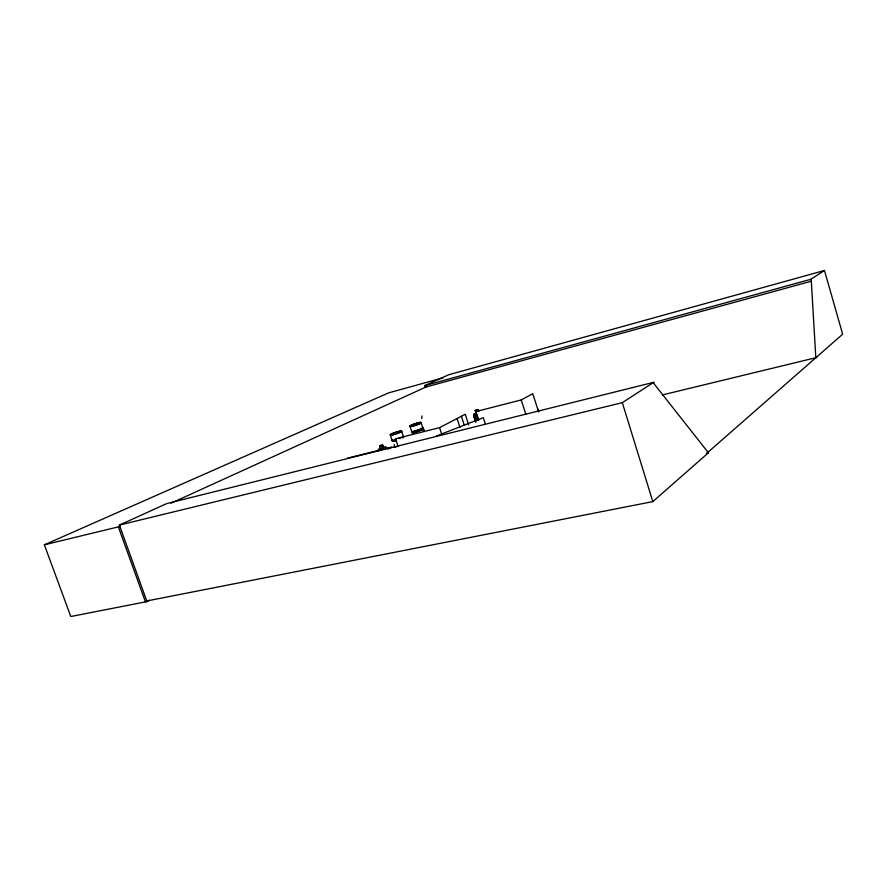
<?xml version="1.0" encoding="UTF-8"?>
<svg xmlns="http://www.w3.org/2000/svg" width="887" height="887" viewBox="0 0 887 887"><rect width="100%" height="100%" fill="white"/><g stroke="black" fill="none" stroke-linecap="round" stroke-linejoin="round"><path stroke-width="1.33" d="M421.713 418.686L422.024 415.948M474.201 413.974L473.614 415.304L475.787 422.201L474.068 417.034L474.9 416.79L476.142 420.649M473.713 415.304L474.268 414.052M377.973 450.718L378.561 449.343L380.578 448.667L379.592 445.717L382.563 444.731L383.539 447.669L385.446 447.015L386.832 447.702M378.084 450.729L378.638 449.421L385.435 447.137L386.743 447.78M379.558 450.219L380.711 448.733L379.725 445.784M418.719 424.075L418.553 424.152M412.056 425.594L411.646 425.682M411.435 425.804L411.89 425.749M398.939 432.324L400.536 432.146L400.004 432.279M392.409 434.286L391.588 434.53L392.387 434.12M392.575 434.198L391.599 434.408M149.404 600.277L146.998 601.586L119.379 525.082L166.712 503.583L653.73 382.319L654.262 384.071L708.425 452.769L707.017 453.069L842.65 334.211L824.478 270.48L448.778 374.735L424.707 385.645L425.228 387.22L811.328 281.212L810.785 279.316L824.478 270.48M146.765 600.965L652.821 501.61L708.458 452.747L707.017 453.069M119.379 525.082L622.319 402.676L653.73 382.319M538.243 411.734L537.622 409.062M537.733 409.095L538.731 411.546M419.063 423.875L418.797 424.064M399.582 432.058L400.17 431.925L399.183 432.202M411.246 425.871L411.878 425.627M147.087 600.898L145.413 601.818L118.47 527.211M478.747 420.349L475.909 411.557L521.246 399.937L532.754 393.695L538.542 411.657M398.075 446.361L395.558 438.766L439.553 427.645L465.254 414.284L468.658 424.818M387.996 448.988L391.633 447.115L347.504 458.113M392.486 434.109L392.032 434.031M418.575 423.72L419.263 423.465M418.864 423.82L418.708 423.975M170.969 503.217L425.993 387.009M391.666 434.464L392.276 434.198M146.998 601.586L70.805 616.52L44.35 544.818L388.584 392.886L443.056 377.807M400.248 432.302L399.538 432.412M436.371 436.038L483.304 417.666L485.344 424.019M423.188 430.849L423.842 430.583M474.179 413.974L476.241 413.386L475.321 410.526M476.862 420.15L475.144 414.817L476.241 413.386L475.177 410.459L478.015 409.495L478.636 411.402M475.31 410.515L477.96 409.628L478.57 411.524L477.938 409.617M381.044 449.709L383.794 448.778M394.26 444.487L394.272 445.784M424.707 385.645L810.785 279.316M392.353 434.231L391.943 434.43M399.871 432.157L400.514 432.124M44.35 544.818L119.889 526.501M662.29 394.959L816.938 357.45M423.487 428.842L424.308 431.348M385.268 448.279L383.472 447.802L382.485 444.853M422.179 428.299L423.409 428.909L424.23 431.404M390.269 434.841L392.032 440.185M401.634 431.16A5.998 0.599 -18.3 0 1 392.886 434.519A5.998 0.599 -18.3 0 1 393.296 433.299A5.998 0.599 -18.3 0 1 401.634 431.16L403.397 436.537M421.103 422.655A5.899 0.577 -18.2 0 1 412.577 425.926A5.899 0.577 -18.2 0 1 412.832 424.795A5.899 0.577 -18.2 0 1 421.103 422.655L422.822 427.944M409.916 426.27L411.646 431.537M439.553 427.645L441.671 434.109M457.06 418.542L459.932 427.39M476.552 414.329L478.27 419.662M461.395 416.291L464.245 425.084M521.246 399.937L525.747 414.085M622.319 402.676L652.821 501.61M811.328 281.212L815.818 357.727M403.463 437.491A6.065 0.632 -18.3 0 1 402.831 437.856M396.212 440.296A6.065 0.632 -18.3 0 1 392.464 440.673M398.208 446.228A5.965 0.654 -18.3 0 1 396.855 446.582M395.724 446.837A5.965 0.654 -18.3 0 1 394.371 446.97M396.367 440.662A5.976 0.621 -18.3 0 1 392.42 441.294M403.352 437.147A6.065 0.632 -18.3 0 1 402.709 437.513M396.09 439.952A6.065 0.632 -18.3 0 1 392.353 440.34M402.953 436.77A6.065 0.632 -18.3 0 1 403.607 436.892M403.263 436.404A5.987 0.621 -18.3 0 1 401.567 437.59M400.347 438.078A5.987 0.621 -18.3 0 1 398.939 438.599M395.99 439.542A5.987 0.621 -18.3 0 1 392.298 439.93M395.779 447.259A6.065 0.665 -18.3 0 1 394.416 447.381M422.456 428.532A5.965 0.61 -18.2 0 1 418.054 430.916A5.965 0.61 -18.2 0 1 412.056 432.036M422.5 428.942A5.865 0.599 -18.2 0 1 418.165 431.293A5.876 0.61 -18.2 0 1 412.255 432.39A5.865 0.599 -18.2 0 0 418.165 431.293A5.876 0.61 -18.2 0 0 422.511 428.942M422.877 428.188A5.965 0.61 -18.2 0 1 417.2 430.816A5.965 0.61 -18.2 0 1 411.945 431.692M477.638 410.26L475.942 410.836L476.252 411.79L477.949 411.213L477.638 410.26M382.164 445.518L380.39 446.117L380.711 447.092L382.485 446.494L382.164 445.518M392.819 434.32A5.998 0.599 -18.3 0 0 401.567 430.96A5.998 0.599 -18.3 0 0 393.229 433.1A5.998 0.599 -18.3 0 0 392.819 434.32M393.008 434.863A5.976 0.599 -18.3 0 0 401.733 431.525A5.976 0.599 -18.3 0 0 393.429 433.654A5.976 0.599 -18.3 0 0 393.008 434.863M412.51 425.693A5.876 0.577 -18.2 0 0 421.015 422.445A5.876 0.577 -18.2 0 0 412.765 424.574A5.876 0.577 -18.2 0 0 412.51 425.693A5.899 0.577 -18.2 0 0 421.037 422.456A5.899 0.577 -18.2 0 0 412.765 424.596A5.899 0.577 -18.2 0 0 412.51 425.727M412.699 426.27A5.876 0.577 -18.2 0 0 421.192 423.01A5.876 0.577 -18.2 0 0 412.954 425.139A5.876 0.577 -18.2 0 0 412.699 426.27M417.799 430.184A5.865 0.599 -18.2 0 0 422.145 427.844A5.887 0.599 -18.2 0 1 417.799 430.184A5.887 0.599 -18.2 0 1 411.89 431.293A5.865 0.599 -18.2 0 0 417.799 430.184"/></g></svg>
